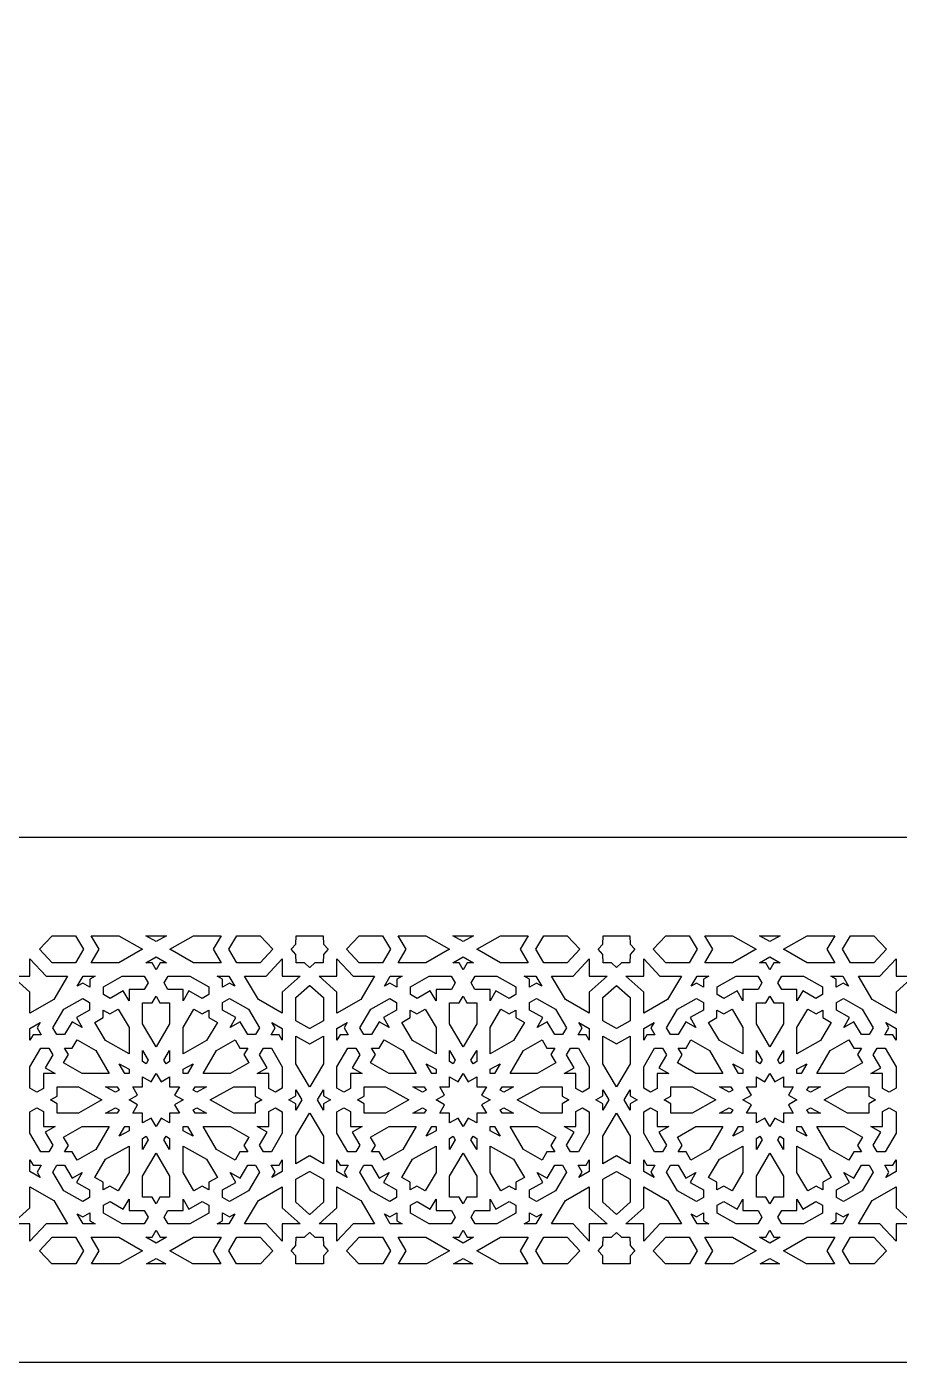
# Model space of a CAD drawing. Extents: x -500 to 500, y -400 to 400.
# Drawn here: x -273.2 to -7.3, y -400 to 7 of the extents above; entities that cross this region are included whole.
import ezdxf

# ---------------------------------------------------------------- set-up
doc = ezdxf.new("R2010")
doc.units = 0
doc.header["$MEASUREMENT"] = 0
doc.layers.add('LAYER_1', color=18, linetype='CONTINUOUS')

msp = doc.modelspace()

# ---------------------------------------------------------------- linework, layer by layer
at = {"layer": 'LAYER_1'}
for points in [[(-500, -400), (500, -400), (500, 400), (-500, 400)], [(340, -240), (340, 240), (-340, 240), (-340, -240)], [(-255.91, -274.12), (-258.33, -278.24), (-265.44, -278.24), (-269.27, -274.12), (-265.45, -270), (-258.33, -270)], [(-237.89, -274.12), (-245.16, -278.24), (-253.56, -278.24), (-251.14, -274.12), (-253.56, -270), (-245.14, -270)], [(-233.76, -271.77), (-236.88, -270), (-230.63, -270)], [(-216.37, -274.12), (-213.95, -278.24), (-222.35, -278.24), (-229.63, -274.12), (-222.37, -270), (-213.96, -270)], [(-198.24, -274.12), (-202.08, -278.24), (-209.18, -278.24), (-211.61, -274.12), (-209.19, -270), (-202.07, -270)], [(-182.78, -272.54), (-181.32, -274.12), (-182.78, -275.69), (-182.86, -278.24), (-185.38, -278.24), (-186.94, -279.64), (-186.99, -279.61), (-187.03, -279.64), (-188.59, -278.24), (-191.11, -278.24), (-191.19, -275.69), (-192.65, -274.12), (-191.19, -272.54), (-191.11, -270), (-182.86, -270)], [(-162.37, -274.12), (-164.79, -278.24), (-171.9, -278.24), (-175.73, -274.12), (-171.91, -270), (-164.79, -270)], [(-144.35, -274.12), (-151.62, -278.24), (-160.02, -278.24), (-157.6, -274.12), (-160.02, -270), (-151.6, -270)], [(-140.22, -271.77), (-143.34, -270), (-137.09, -270)], [(-122.83, -274.12), (-120.41, -278.24), (-128.81, -278.24), (-136.09, -274.12), (-128.83, -270), (-120.41, -270)], [(-104.7, -274.12), (-108.54, -278.24), (-115.64, -278.24), (-118.06, -274.12), (-115.65, -270), (-108.53, -270)], [(-89.32, -272.54), (-87.86, -274.12), (-89.32, -275.69), (-89.4, -278.24), (-91.92, -278.24), (-93.49, -279.64), (-95.05, -278.24), (-97.57, -278.24), (-97.65, -275.69), (-99.11, -274.12), (-97.65, -272.54), (-97.57, -270), (-89.4, -270)], [(-68.91, -274.12), (-71.33, -278.24), (-78.44, -278.24), (-82.27, -274.12), (-78.45, -270), (-71.33, -270)], [(-50.89, -274.12), (-58.16, -278.24), (-66.57, -278.24), (-64.14, -274.12), (-66.56, -270), (-58.14, -270)], [(-46.76, -271.77), (-49.89, -270), (-43.63, -270)], [(-29.38, -274.12), (-26.95, -278.24), (-35.35, -278.24), (-42.63, -274.12), (-35.37, -270), (-26.96, -270)], [(-11.24, -274.12), (-15.08, -278.24), (-22.18, -278.24), (-24.61, -274.12), (-22.19, -270), (-15.07, -270)], [(-230.61, -278.24), (-232.52, -278.24), (-233.76, -280.35), (-234.99, -278.24), (-236.9, -278.24), (-233.76, -276.46)], [(-137.07, -278.24), (-138.98, -278.24), (-140.22, -280.35), (-141.45, -278.24), (-143.36, -278.24), (-140.22, -276.46)], [(-43.61, -278.24), (-45.52, -278.24), (-46.76, -280.35), (-47.99, -278.24), (-49.91, -278.24), (-46.76, -276.46)], [(-267.26, -282.3), (-260.72, -282.3), (-264.92, -289.45), (-272.19, -293.57), (-272.19, -287.15), (-277.6, -282.3), (-272.19, -282.3), (-272.19, -276.99)], [(-195.32, -282.3), (-189.91, -282.3), (-195.32, -287.15), (-195.32, -293.57), (-202.6, -289.45), (-206.8, -282.3), (-200.25, -282.3), (-195.32, -276.99)], [(-173.72, -282.3), (-167.18, -282.3), (-171.38, -289.45), (-178.65, -293.57), (-178.65, -287.15), (-184.06, -282.3), (-178.65, -282.3), (-178.65, -276.99)], [(-101.78, -282.3), (-96.37, -282.3), (-101.78, -287.15), (-101.78, -293.57), (-109.05, -289.45), (-113.26, -282.3), (-106.71, -282.3), (-101.78, -276.99)], [(-80.26, -282.3), (-73.72, -282.3), (-77.92, -289.45), (-85.19, -293.57), (-85.19, -287.15), (-90.6, -282.3), (-85.19, -282.3), (-85.19, -276.99)], [(-8.32, -282.3), (-2.91, -282.3), (-8.32, -287.15), (-8.32, -293.57), (-15.6, -289.45), (-19.8, -282.3), (-13.26, -282.3), (-8.32, -276.99)], [(-253.97, -283.24), (-253.97, -285.67), (-256.11, -284.45), (-257.77, -285.39), (-255.95, -282.3), (-252.32, -282.3)], [(-236.19, -284.38), (-237.36, -286.36), (-242.01, -286.36), (-242.01, -289.81), (-243.77, -286.82), (-247.8, -289.1), (-249.81, -287.96), (-249.81, -285.56), (-244.06, -282.3), (-237.41, -282.3)], [(-217.7, -285.56), (-217.7, -287.96), (-219.72, -289.1), (-223.75, -286.82), (-225.51, -289.81), (-225.51, -286.36), (-230.16, -286.36), (-231.32, -284.38), (-230.1, -282.3), (-223.46, -282.3)], [(-209.75, -285.39), (-211.4, -284.45), (-213.54, -285.67), (-213.54, -283.24), (-215.2, -282.3), (-211.56, -282.3)], [(-160.43, -283.24), (-160.43, -285.67), (-162.57, -284.45), (-164.22, -285.39), (-162.41, -282.3), (-158.77, -282.3)], [(-142.65, -284.38), (-143.81, -286.36), (-148.47, -286.36), (-148.47, -289.81), (-150.23, -286.82), (-154.26, -289.1), (-156.27, -287.96), (-156.27, -285.56), (-150.52, -282.3), (-143.87, -282.3)], [(-124.16, -285.56), (-124.16, -287.96), (-126.18, -289.1), (-130.21, -286.82), (-131.96, -289.81), (-131.96, -286.36), (-136.62, -286.36), (-137.78, -284.38), (-136.56, -282.3), (-129.92, -282.3)], [(-116.21, -285.39), (-117.86, -284.45), (-120, -285.67), (-120, -283.24), (-121.66, -282.3), (-118.02, -282.3)], [(-66.97, -283.24), (-66.97, -285.67), (-69.11, -284.45), (-70.77, -285.39), (-68.95, -282.3), (-65.32, -282.3)], [(-49.19, -284.38), (-50.36, -286.36), (-55.01, -286.36), (-55.01, -289.81), (-56.77, -286.82), (-60.8, -289.1), (-62.81, -287.96), (-62.81, -285.56), (-57.06, -282.3), (-50.41, -282.3)], [(-30.7, -285.56), (-30.7, -287.96), (-32.72, -289.1), (-36.75, -286.82), (-38.51, -289.81), (-38.51, -286.36), (-43.16, -286.36), (-44.32, -284.38), (-43.1, -282.3), (-36.46, -282.3)], [(-22.75, -285.39), (-24.4, -284.45), (-26.54, -285.67), (-26.54, -283.24), (-28.2, -282.3), (-24.57, -282.3)], [(-232.58, -290.41), (-229.64, -290.41), (-229.64, -296.84), (-233.76, -303.85), (-237.88, -296.84), (-237.88, -290.41), (-234.94, -290.41), (-233.76, -288.41)], [(-182.78, -288.87), (-182.78, -295.96), (-186.9, -298.3), (-186.94, -298.28), (-186.99, -298.3), (-187.03, -298.28), (-187.07, -298.3), (-191.19, -295.96), (-191.19, -288.87), (-187.07, -285.17), (-187.03, -285.21), (-186.99, -285.17), (-186.94, -285.21), (-186.9, -285.17)], [(-139.04, -290.41), (-136.09, -290.41), (-136.09, -296.84), (-140.22, -303.85), (-144.34, -296.84), (-144.34, -290.41), (-141.4, -290.41), (-140.22, -288.41)], [(-89.32, -288.87), (-89.32, -295.96), (-93.44, -298.3), (-93.49, -298.28), (-93.53, -298.3), (-97.65, -295.96), (-97.65, -288.87), (-93.53, -285.17), (-93.49, -285.21), (-93.44, -285.17)], [(-45.58, -290.41), (-42.64, -290.41), (-42.64, -296.84), (-46.76, -303.85), (-50.88, -296.84), (-50.88, -290.41), (-47.94, -290.41), (-46.76, -288.41)], [(-254.03, -290.35), (-254.03, -292.64), (-258.06, -294.92), (-256.3, -297.92), (-259.34, -296.19), (-261.67, -300.15), (-264, -300.15), (-265.22, -298.07), (-261.89, -292.42), (-256.14, -289.15)], [(-242.01, -297.92), (-242.01, -306.02), (-249.14, -301.97), (-252.41, -296.41), (-249.87, -294.96), (-249.87, -292.65), (-247.83, -293.8), (-245.28, -292.36)], [(-219.69, -293.8), (-217.65, -292.65), (-217.65, -294.96), (-215.1, -296.41), (-218.37, -301.97), (-225.51, -306.02), (-225.51, -297.92), (-222.24, -292.36)], [(-205.62, -292.42), (-202.3, -298.07), (-203.52, -300.15), (-205.84, -300.15), (-208.17, -296.19), (-211.22, -297.92), (-209.46, -294.92), (-213.49, -292.64), (-213.49, -290.35), (-211.37, -289.15)], [(-160.49, -290.35), (-160.49, -292.64), (-164.51, -294.92), (-162.76, -297.92), (-165.8, -296.19), (-168.13, -300.15), (-170.46, -300.15), (-171.68, -298.07), (-168.35, -292.42), (-162.6, -289.15)], [(-148.47, -297.92), (-148.47, -306.02), (-155.6, -301.97), (-158.87, -296.41), (-156.33, -294.96), (-156.33, -292.65), (-154.28, -293.8), (-151.74, -292.36)], [(-126.15, -293.8), (-124.11, -292.65), (-124.11, -294.96), (-121.56, -296.41), (-124.83, -301.97), (-131.96, -306.02), (-131.96, -297.92), (-128.69, -292.36)], [(-112.08, -292.42), (-108.76, -298.07), (-109.98, -300.15), (-112.3, -300.15), (-114.63, -296.19), (-117.68, -297.92), (-115.92, -294.92), (-119.95, -292.64), (-119.95, -290.35), (-117.83, -289.15)], [(-67.03, -290.35), (-67.03, -292.64), (-71.06, -294.92), (-69.3, -297.92), (-72.34, -296.19), (-74.67, -300.15), (-77, -300.15), (-78.22, -298.07), (-74.9, -292.42), (-69.14, -289.15)], [(-55.01, -297.92), (-55.01, -306.02), (-62.15, -301.97), (-65.42, -296.41), (-62.87, -294.96), (-62.87, -292.65), (-60.83, -293.8), (-58.28, -292.36)], [(-32.69, -293.8), (-30.65, -292.65), (-30.65, -294.96), (-28.1, -296.41), (-31.37, -301.97), (-38.51, -306.02), (-38.51, -297.92), (-35.24, -292.36)], [(-18.62, -292.42), (-15.3, -298.07), (-16.52, -300.15), (-18.84, -300.15), (-21.17, -296.19), (-24.22, -297.92), (-22.46, -294.92), (-26.49, -292.64), (-26.49, -290.35), (-24.37, -289.15)], [(-270, -298.1), (-268.77, -300.2), (-271.24, -300.2), (-272.19, -301.83), (-272.19, -298.26), (-269.05, -296.47)], [(-195.32, -298.26), (-195.32, -301.83), (-196.28, -300.2), (-198.75, -300.2), (-197.51, -298.1), (-198.47, -296.47)], [(-176.46, -298.1), (-175.23, -300.2), (-177.7, -300.2), (-178.65, -301.83), (-178.65, -298.26), (-175.51, -296.47)], [(-101.78, -298.26), (-101.78, -301.83), (-102.73, -300.2), (-105.21, -300.2), (-103.97, -298.1), (-104.93, -296.47)], [(-83, -298.1), (-81.77, -300.2), (-84.24, -300.2), (-85.19, -301.83), (-85.19, -298.26), (-82.05, -296.47)], [(-8.32, -298.26), (-8.32, -301.83), (-9.28, -300.2), (-11.75, -300.2), (-10.51, -298.1), (-11.47, -296.47)], [(-182.78, -308.99), (-186.9, -316), (-186.94, -315.93), (-186.99, -316), (-187.03, -315.93), (-187.07, -316), (-191.19, -308.99), (-191.19, -300.65), (-187.07, -302.98), (-187.03, -302.96), (-186.99, -302.98), (-186.94, -302.96), (-186.9, -302.98), (-182.78, -300.65)], [(-89.32, -308.99), (-93.44, -316), (-93.49, -315.93), (-93.53, -316), (-97.65, -308.99), (-97.65, -300.65), (-93.53, -302.98), (-93.49, -302.96), (-93.44, -302.98), (-89.32, -300.65)], [(-265.27, -306.27), (-267.59, -310.22), (-264.55, -311.95), (-268.06, -311.95), (-268.06, -316.52), (-270.08, -317.67), (-272.19, -316.47), (-272.19, -309.94), (-268.87, -304.29), (-266.43, -304.29)], [(-252.17, -304.94), (-248.05, -311.95), (-256.29, -311.95), (-261.95, -308.74), (-260.48, -306.24), (-261.66, -304.23), (-259.3, -304.23), (-257.83, -301.73)], [(-236.14, -307.91), (-236.78, -308.99), (-237.88, -308.36), (-237.88, -304.95)], [(-229.64, -308.36), (-230.74, -308.99), (-231.37, -307.91), (-229.64, -304.95)], [(-208.21, -304.23), (-205.85, -304.23), (-207.03, -306.24), (-205.56, -308.74), (-211.23, -311.95), (-219.47, -311.95), (-215.35, -304.94), (-209.68, -301.73)], [(-195.32, -309.94), (-195.32, -316.47), (-197.43, -317.67), (-199.45, -316.52), (-199.45, -311.95), (-202.97, -311.95), (-199.92, -310.22), (-202.25, -306.27), (-201.08, -304.29), (-198.64, -304.29)], [(-171.73, -306.27), (-174.05, -310.22), (-171.01, -311.95), (-174.52, -311.95), (-174.52, -316.52), (-176.54, -317.67), (-178.65, -316.47), (-178.65, -309.94), (-175.33, -304.29), (-172.89, -304.29)], [(-158.63, -304.94), (-154.51, -311.95), (-162.75, -311.95), (-168.41, -308.74), (-166.94, -306.24), (-168.12, -304.23), (-165.76, -304.23), (-164.29, -301.73)], [(-142.6, -307.91), (-143.24, -308.99), (-144.34, -308.36), (-144.34, -304.95)], [(-136.09, -308.36), (-137.19, -308.99), (-137.83, -307.91), (-136.09, -304.95)], [(-114.67, -304.23), (-112.31, -304.23), (-113.49, -306.24), (-112.02, -308.74), (-117.68, -311.95), (-125.93, -311.95), (-121.81, -304.94), (-116.14, -301.73)], [(-101.78, -309.94), (-101.78, -316.47), (-103.89, -317.67), (-105.91, -316.52), (-105.91, -311.95), (-109.43, -311.95), (-106.38, -310.22), (-108.71, -306.27), (-107.54, -304.29), (-105.1, -304.29)], [(-78.27, -306.27), (-80.59, -310.22), (-77.55, -311.95), (-81.07, -311.95), (-81.07, -316.52), (-83.08, -317.67), (-85.19, -316.47), (-85.19, -309.94), (-81.87, -304.29), (-79.43, -304.29)], [(-65.17, -304.94), (-61.05, -311.95), (-69.29, -311.95), (-74.95, -308.74), (-73.48, -306.24), (-74.66, -304.23), (-72.3, -304.23), (-70.83, -301.73)], [(-49.14, -307.91), (-49.78, -308.99), (-50.88, -308.36), (-50.88, -304.95)], [(-42.64, -308.36), (-43.74, -308.99), (-44.37, -307.91), (-42.64, -304.95)], [(-21.21, -304.23), (-18.85, -304.23), (-20.03, -306.24), (-18.56, -308.74), (-24.23, -311.95), (-32.47, -311.95), (-28.35, -304.94), (-22.68, -301.73)], [(-8.32, -309.94), (-8.32, -316.47), (-10.44, -317.67), (-12.45, -316.52), (-12.45, -311.95), (-15.97, -311.95), (-12.92, -310.22), (-15.25, -306.27), (-14.08, -304.29), (-11.64, -304.29)], [(-242.01, -310.71), (-242.01, -311.95), (-243.28, -311.95), (-245.02, -309)], [(-224.23, -311.95), (-225.51, -311.95), (-225.51, -310.71), (-222.5, -309)], [(-148.47, -310.71), (-148.47, -311.95), (-149.74, -311.95), (-151.47, -309)], [(-130.69, -311.95), (-131.96, -311.95), (-131.96, -310.71), (-128.96, -309)], [(-55.01, -310.71), (-55.01, -311.95), (-56.28, -311.95), (-58.02, -309)], [(-37.24, -311.95), (-38.51, -311.95), (-38.51, -310.71), (-35.5, -309)], [(-232.25, -314.53), (-229.64, -313.05), (-229.64, -316.01), (-226.62, -316.01), (-228.13, -318.58), (-225.51, -320.06), (-228.13, -321.54), (-226.62, -324.11), (-229.64, -324.11), (-229.64, -327.07), (-232.25, -325.59), (-233.76, -328.15), (-235.27, -325.59), (-237.88, -327.07), (-237.88, -324.11), (-240.89, -324.11), (-239.39, -321.54), (-242, -320.06), (-239.39, -318.58), (-240.89, -316.01), (-237.88, -316.01), (-237.88, -313.05), (-235.27, -314.53), (-233.76, -311.96)], [(-138.71, -314.53), (-136.09, -313.05), (-136.09, -316.01), (-133.08, -316.01), (-134.59, -318.58), (-131.97, -320.06), (-134.59, -321.54), (-133.08, -324.11), (-136.09, -324.11), (-136.09, -327.07), (-138.71, -325.59), (-140.22, -328.15), (-141.73, -325.59), (-144.34, -327.07), (-144.34, -324.11), (-147.35, -324.11), (-145.85, -321.54), (-148.46, -320.06), (-145.85, -318.58), (-147.35, -316.01), (-144.34, -316.01), (-144.34, -313.05), (-141.73, -314.53), (-140.22, -311.96)], [(-45.25, -314.53), (-42.64, -313.05), (-42.64, -316.01), (-39.62, -316.01), (-41.13, -318.58), (-38.52, -320.06), (-41.13, -321.54), (-39.62, -324.11), (-42.64, -324.11), (-42.64, -327.07), (-45.25, -325.59), (-46.76, -328.15), (-48.27, -325.59), (-50.88, -327.07), (-50.88, -324.11), (-53.9, -324.11), (-52.39, -321.54), (-55, -320.06), (-52.39, -318.58), (-53.9, -316.01), (-50.88, -316.01), (-50.88, -313.05), (-48.27, -314.53), (-46.76, -311.96)], [(-250.26, -320.06), (-257.39, -324.11), (-263.93, -324.11), (-263.93, -321.22), (-265.98, -320.06), (-263.93, -318.9), (-263.93, -316.01), (-257.39, -316.01)], [(-245.03, -317.09), (-246.13, -317.72), (-249.14, -316.01), (-245.66, -316.01)], [(-221.39, -317.72), (-222.49, -317.09), (-221.85, -316.01), (-218.38, -316.01)], [(-203.58, -318.9), (-201.54, -320.06), (-203.58, -321.22), (-203.58, -324.11), (-210.12, -324.11), (-217.26, -320.06), (-210.12, -316.01), (-203.58, -316.01)], [(-189.37, -320.06), (-191.19, -323.15), (-191.19, -321.27), (-193.33, -320.06), (-191.19, -318.84), (-191.19, -316.97)], [(-182.78, -318.84), (-180.64, -320.06), (-182.78, -321.27), (-182.78, -323.15), (-184.6, -320.06), (-182.78, -316.97)], [(-156.72, -320.06), (-163.85, -324.11), (-170.39, -324.11), (-170.39, -321.22), (-172.43, -320.06), (-170.39, -318.9), (-170.39, -316.01), (-163.85, -316.01)], [(-151.49, -317.09), (-152.59, -317.72), (-155.59, -316.01), (-152.12, -316.01)], [(-127.84, -317.72), (-128.95, -317.09), (-128.31, -316.01), (-124.84, -316.01)], [(-110.04, -318.9), (-108, -320.06), (-110.04, -321.22), (-110.04, -324.11), (-116.58, -324.11), (-123.71, -320.06), (-116.58, -316.01), (-110.04, -316.01)], [(-95.83, -320.06), (-97.65, -323.15), (-97.65, -321.27), (-99.79, -320.06), (-97.65, -318.84), (-97.65, -316.97)], [(-89.32, -318.84), (-87.18, -320.06), (-89.32, -321.27), (-89.32, -323.15), (-91.14, -320.06), (-89.32, -316.97)], [(-63.26, -320.06), (-70.4, -324.11), (-76.94, -324.11), (-76.94, -321.22), (-78.98, -320.06), (-76.94, -318.9), (-76.94, -316.01), (-70.4, -316.01)], [(-58.03, -317.09), (-59.13, -317.72), (-62.14, -316.01), (-58.66, -316.01)], [(-34.39, -317.72), (-35.49, -317.09), (-34.85, -316.01), (-31.38, -316.01)], [(-16.58, -318.9), (-14.54, -320.06), (-16.58, -321.22), (-16.58, -324.11), (-23.12, -324.11), (-30.26, -320.06), (-23.12, -316.01), (-16.58, -316.01)], [(-268.06, -323.59), (-268.06, -328.16), (-264.55, -328.16), (-267.59, -329.89), (-265.27, -333.85), (-266.43, -335.83), (-268.87, -335.83), (-272.19, -330.18), (-272.19, -323.65), (-270.08, -322.45)], [(-245.03, -323.03), (-245.66, -324.11), (-249.14, -324.11), (-246.13, -322.4)], [(-218.38, -324.11), (-221.85, -324.11), (-222.49, -323.03), (-221.39, -322.4)], [(-195.32, -323.65), (-195.32, -330.18), (-198.64, -335.83), (-201.08, -335.83), (-202.25, -333.85), (-199.92, -329.89), (-202.97, -328.16), (-199.45, -328.16), (-199.45, -323.59), (-197.43, -322.45)], [(-182.78, -331.12), (-182.78, -339.47), (-186.9, -337.13), (-186.94, -337.15), (-186.99, -337.13), (-187.03, -337.15), (-187.07, -337.13), (-191.19, -339.47), (-191.19, -331.12), (-187.07, -324.11), (-187.03, -324.18), (-186.99, -324.11), (-186.94, -324.18), (-186.9, -324.11)], [(-174.52, -323.59), (-174.52, -328.16), (-171.01, -328.16), (-174.05, -329.89), (-171.73, -333.85), (-172.89, -335.83), (-175.33, -335.83), (-178.65, -330.18), (-178.65, -323.65), (-176.54, -322.45)], [(-151.49, -323.03), (-152.12, -324.11), (-155.59, -324.11), (-152.59, -322.4)], [(-124.84, -324.11), (-128.31, -324.11), (-128.95, -323.03), (-127.84, -322.4)], [(-101.78, -323.65), (-101.78, -330.18), (-105.1, -335.83), (-107.54, -335.83), (-108.71, -333.85), (-106.38, -329.89), (-109.43, -328.16), (-105.91, -328.16), (-105.91, -323.59), (-103.89, -322.45)], [(-89.32, -331.12), (-89.32, -339.47), (-93.44, -337.13), (-93.49, -337.15), (-93.53, -337.13), (-97.65, -339.47), (-97.65, -331.12), (-93.53, -324.11), (-93.49, -324.18), (-93.44, -324.11)], [(-81.07, -323.59), (-81.07, -328.16), (-77.55, -328.16), (-80.59, -329.89), (-78.27, -333.85), (-79.43, -335.83), (-81.87, -335.83), (-85.19, -330.18), (-85.19, -323.65), (-83.08, -322.45)], [(-58.03, -323.03), (-58.66, -324.11), (-62.14, -324.11), (-59.13, -322.4)], [(-31.38, -324.11), (-34.85, -324.11), (-35.49, -323.03), (-34.39, -322.4)], [(-8.32, -323.65), (-8.32, -330.18), (-11.64, -335.83), (-14.08, -335.83), (-15.25, -333.85), (-12.92, -329.89), (-15.97, -328.16), (-12.45, -328.16), (-12.45, -323.59), (-10.44, -322.45)], [(-252.17, -335.17), (-257.83, -338.39), (-259.3, -335.88), (-261.66, -335.88), (-260.48, -333.88), (-261.95, -331.38), (-256.29, -328.16), (-248.05, -328.16)], [(-242.01, -329.41), (-245.02, -331.12), (-243.28, -328.16), (-242.01, -328.16)], [(-222.5, -331.12), (-225.51, -329.41), (-225.51, -328.16), (-224.23, -328.16)], [(-205.56, -331.38), (-207.03, -333.88), (-205.85, -335.88), (-208.21, -335.88), (-209.68, -338.39), (-215.35, -335.17), (-219.47, -328.16), (-211.23, -328.16)], [(-158.63, -335.17), (-164.29, -338.39), (-165.76, -335.88), (-168.12, -335.88), (-166.94, -333.88), (-168.41, -331.38), (-162.75, -328.16), (-154.51, -328.16)], [(-148.47, -329.41), (-151.47, -331.12), (-149.74, -328.16), (-148.47, -328.16)], [(-128.96, -331.12), (-131.96, -329.41), (-131.96, -328.16), (-130.69, -328.16)], [(-112.02, -331.38), (-113.49, -333.88), (-112.31, -335.88), (-114.67, -335.88), (-116.14, -338.39), (-121.81, -335.17), (-125.93, -328.16), (-117.68, -328.16)], [(-65.17, -335.17), (-70.83, -338.39), (-72.3, -335.88), (-74.66, -335.88), (-73.48, -333.88), (-74.95, -331.38), (-69.29, -328.16), (-61.05, -328.16)], [(-55.01, -329.41), (-58.02, -331.12), (-56.28, -328.16), (-55.01, -328.16)], [(-35.5, -331.12), (-38.51, -329.41), (-38.51, -328.16), (-37.24, -328.16)], [(-18.56, -331.38), (-20.03, -333.88), (-18.85, -335.88), (-21.21, -335.88), (-22.68, -338.39), (-28.35, -335.17), (-32.47, -328.16), (-24.23, -328.16)], [(-236.14, -332.21), (-237.88, -335.16), (-237.88, -331.75), (-236.78, -331.13)], [(-229.64, -331.75), (-229.64, -335.16), (-231.37, -332.21), (-230.74, -331.13)], [(-142.6, -332.21), (-144.34, -335.16), (-144.34, -331.75), (-143.24, -331.13)], [(-136.09, -331.75), (-136.09, -335.16), (-137.83, -332.21), (-137.19, -331.13)], [(-49.14, -332.21), (-50.88, -335.16), (-50.88, -331.75), (-49.78, -331.13)], [(-42.64, -331.75), (-42.64, -335.16), (-44.37, -332.21), (-43.74, -331.13)], [(-242.01, -342.19), (-245.28, -347.76), (-247.83, -346.31), (-249.87, -347.47), (-249.87, -345.15), (-252.41, -343.71), (-249.14, -338.14), (-242.01, -334.1)], [(-229.64, -343.28), (-229.64, -349.7), (-232.58, -349.7), (-233.76, -351.71), (-234.94, -349.7), (-237.88, -349.7), (-237.88, -343.28), (-233.76, -336.27)], [(-218.37, -338.14), (-215.1, -343.71), (-217.65, -345.15), (-217.65, -347.47), (-219.69, -346.31), (-222.24, -347.76), (-225.51, -342.19), (-225.51, -334.1)], [(-148.47, -342.19), (-151.74, -347.76), (-154.28, -346.31), (-156.33, -347.47), (-156.33, -345.15), (-158.87, -343.71), (-155.6, -338.14), (-148.47, -334.1)], [(-136.09, -343.28), (-136.09, -349.7), (-139.04, -349.7), (-140.22, -351.71), (-141.4, -349.7), (-144.34, -349.7), (-144.34, -343.28), (-140.22, -336.27)], [(-124.83, -338.14), (-121.56, -343.71), (-124.11, -345.15), (-124.11, -347.47), (-126.15, -346.31), (-128.69, -347.76), (-131.96, -342.19), (-131.96, -334.1)], [(-55.01, -342.19), (-58.28, -347.76), (-60.83, -346.31), (-62.87, -347.47), (-62.87, -345.15), (-65.42, -343.71), (-62.15, -338.14), (-55.01, -334.1)], [(-42.64, -343.28), (-42.64, -349.7), (-45.58, -349.7), (-46.76, -351.71), (-47.94, -349.7), (-50.88, -349.7), (-50.88, -343.28), (-46.76, -336.27)], [(-31.37, -338.14), (-28.1, -343.71), (-30.65, -345.15), (-30.65, -347.47), (-32.69, -346.31), (-35.24, -347.76), (-38.51, -342.19), (-38.51, -334.1)], [(-271.24, -339.91), (-268.77, -339.91), (-270, -342.02), (-269.05, -343.64), (-272.19, -341.86), (-272.19, -338.29)], [(-259.34, -343.93), (-256.3, -342.2), (-258.06, -345.19), (-254.03, -347.48), (-254.03, -349.76), (-256.14, -350.96), (-261.89, -347.7), (-265.22, -342.05), (-264, -339.97), (-261.67, -339.97)], [(-202.3, -342.05), (-205.62, -347.7), (-211.37, -350.96), (-213.49, -349.76), (-213.49, -347.48), (-209.46, -345.19), (-211.22, -342.2), (-208.17, -343.93), (-205.84, -339.97), (-203.52, -339.97)], [(-195.32, -341.86), (-198.47, -343.64), (-197.51, -342.02), (-198.75, -339.91), (-196.28, -339.91), (-195.32, -338.29)], [(-182.78, -344.15), (-182.78, -351.25), (-186.9, -354.94), (-186.94, -354.91), (-186.99, -354.94), (-187.03, -354.91), (-187.07, -354.94), (-191.19, -351.25), (-191.19, -344.15), (-187.07, -341.82), (-187.03, -341.84), (-186.99, -341.82), (-186.94, -341.84), (-186.9, -341.82)], [(-177.7, -339.91), (-175.23, -339.91), (-176.46, -342.02), (-175.51, -343.64), (-178.65, -341.86), (-178.65, -338.29)], [(-165.8, -343.93), (-162.76, -342.2), (-164.51, -345.19), (-160.49, -347.48), (-160.49, -349.76), (-162.6, -350.96), (-168.35, -347.7), (-171.68, -342.05), (-170.46, -339.97), (-168.13, -339.97)], [(-108.76, -342.05), (-112.08, -347.7), (-117.83, -350.96), (-119.95, -349.76), (-119.95, -347.48), (-115.92, -345.19), (-117.68, -342.2), (-114.63, -343.93), (-112.3, -339.97), (-109.98, -339.97)], [(-101.78, -341.86), (-104.93, -343.64), (-103.97, -342.02), (-105.21, -339.91), (-102.73, -339.91), (-101.78, -338.29)], [(-89.32, -344.15), (-89.32, -351.25), (-93.44, -354.94), (-93.49, -354.91), (-93.53, -354.94), (-97.65, -351.25), (-97.65, -344.15), (-93.53, -341.82), (-93.49, -341.84), (-93.44, -341.82)], [(-84.24, -339.91), (-81.77, -339.91), (-83, -342.02), (-82.05, -343.64), (-85.19, -341.86), (-85.19, -338.29)], [(-72.34, -343.93), (-69.3, -342.2), (-71.06, -345.19), (-67.03, -347.48), (-67.03, -349.76), (-69.14, -350.96), (-74.9, -347.7), (-78.22, -342.05), (-77, -339.97), (-74.67, -339.97)], [(-15.3, -342.05), (-18.62, -347.7), (-24.37, -350.96), (-26.49, -349.76), (-26.49, -347.48), (-22.46, -345.19), (-24.22, -342.2), (-21.17, -343.93), (-18.84, -339.97), (-16.52, -339.97)], [(-8.32, -341.86), (-11.47, -343.64), (-10.51, -342.02), (-11.75, -339.91), (-9.28, -339.91), (-8.32, -338.29)], [(-264.92, -350.67), (-260.72, -357.81), (-267.26, -357.81), (-272.19, -363.13), (-272.19, -357.81), (-277.6, -357.81), (-272.19, -352.97), (-272.19, -346.54)], [(-195.32, -352.97), (-189.91, -357.81), (-195.32, -357.81), (-195.32, -363.13), (-200.25, -357.81), (-206.8, -357.81), (-202.6, -350.67), (-195.32, -346.54)], [(-171.38, -350.67), (-167.18, -357.81), (-173.72, -357.81), (-178.65, -363.13), (-178.65, -357.81), (-184.06, -357.81), (-178.65, -352.97), (-178.65, -346.54)], [(-101.78, -352.97), (-96.37, -357.81), (-101.78, -357.81), (-101.78, -363.13), (-106.71, -357.81), (-113.26, -357.81), (-109.05, -350.67), (-101.78, -346.54)], [(-77.92, -350.67), (-73.72, -357.81), (-80.26, -357.81), (-85.19, -363.13), (-85.19, -357.81), (-90.6, -357.81), (-85.19, -352.97), (-85.19, -346.54)], [(-8.32, -352.97), (-2.91, -357.81), (-8.32, -357.81), (-8.32, -363.13), (-13.26, -357.81), (-19.8, -357.81), (-15.6, -350.67), (-8.32, -346.54)], [(-242.01, -353.76), (-237.36, -353.76), (-236.19, -355.74), (-237.41, -357.82), (-244.06, -357.82), (-249.81, -354.55), (-249.81, -352.15), (-247.8, -351.01), (-243.77, -353.3), (-242.01, -350.3)], [(-223.75, -353.3), (-219.72, -351.01), (-217.7, -352.15), (-217.7, -354.55), (-223.46, -357.82), (-230.1, -357.82), (-231.32, -355.74), (-230.16, -353.76), (-225.51, -353.76), (-225.51, -350.3)], [(-148.47, -353.76), (-143.81, -353.76), (-142.65, -355.74), (-143.87, -357.82), (-150.52, -357.82), (-156.27, -354.55), (-156.27, -352.15), (-154.26, -351.01), (-150.23, -353.3), (-148.47, -350.3)], [(-130.21, -353.3), (-126.18, -351.01), (-124.16, -352.15), (-124.16, -354.55), (-129.92, -357.82), (-136.56, -357.82), (-137.78, -355.74), (-136.62, -353.76), (-131.96, -353.76), (-131.96, -350.3)], [(-55.01, -353.76), (-50.36, -353.76), (-49.19, -355.74), (-50.41, -357.82), (-57.06, -357.82), (-62.81, -354.55), (-62.81, -352.15), (-60.8, -351.01), (-56.77, -353.3), (-55.01, -350.3)], [(-36.75, -353.3), (-32.72, -351.01), (-30.7, -352.15), (-30.7, -354.55), (-36.46, -357.82), (-43.1, -357.82), (-44.32, -355.74), (-43.16, -353.76), (-38.51, -353.76), (-38.51, -350.3)], [(-253.97, -356.88), (-252.32, -357.81), (-255.95, -357.81), (-257.77, -354.72), (-256.11, -355.66), (-253.97, -354.45)], [(-211.4, -355.66), (-209.75, -354.72), (-211.56, -357.81), (-215.2, -357.81), (-213.54, -356.88), (-213.54, -354.45)], [(-160.43, -356.88), (-158.77, -357.81), (-162.41, -357.81), (-164.22, -354.72), (-162.57, -355.66), (-160.43, -354.45)], [(-117.86, -355.66), (-116.21, -354.72), (-118.02, -357.81), (-121.66, -357.81), (-120, -356.88), (-120, -354.45)], [(-66.97, -356.88), (-65.32, -357.81), (-68.95, -357.81), (-70.77, -354.72), (-69.11, -355.66), (-66.97, -354.45)], [(-24.4, -355.66), (-22.75, -354.72), (-24.57, -357.81), (-28.2, -357.81), (-26.54, -356.88), (-26.54, -354.45)], [(-255.91, -366), (-258.26, -370), (-265.55, -370), (-269.27, -366), (-265.44, -361.87), (-258.33, -361.87)], [(-237.89, -366), (-244.95, -370), (-253.49, -370), (-251.14, -366), (-253.56, -361.87), (-245.16, -361.87)], [(-232.52, -361.87), (-230.61, -361.87), (-233.76, -363.66), (-236.9, -361.87), (-234.99, -361.87), (-233.76, -359.77)], [(-216.37, -366), (-214.02, -370), (-222.57, -370), (-229.63, -366), (-222.35, -361.87), (-213.95, -361.87)], [(-198.24, -366), (-201.96, -370), (-209.25, -370), (-211.61, -366), (-209.18, -361.87), (-202.08, -361.87)], [(-185.38, -361.87), (-182.86, -361.87), (-182.78, -364.42), (-181.32, -366), (-182.78, -367.57), (-182.78, -370), (-191.19, -370), (-191.19, -367.57), (-192.65, -366), (-191.19, -364.42), (-191.11, -361.87), (-188.59, -361.87), (-187.03, -360.47), (-186.99, -360.51), (-186.94, -360.47)], [(-162.37, -366), (-164.72, -370), (-172.01, -370), (-175.73, -366), (-171.9, -361.87), (-164.79, -361.87)], [(-144.35, -366), (-151.4, -370), (-159.95, -370), (-157.6, -366), (-160.02, -361.87), (-151.62, -361.87)], [(-138.98, -361.87), (-137.07, -361.87), (-140.22, -363.66), (-143.36, -361.87), (-141.45, -361.87), (-140.22, -359.77)], [(-122.83, -366), (-120.48, -370), (-129.03, -370), (-136.09, -366), (-128.81, -361.87), (-120.41, -361.87)], [(-104.7, -366), (-108.42, -370), (-115.71, -370), (-118.06, -366), (-115.64, -361.87), (-108.54, -361.87)], [(-91.92, -361.87), (-89.4, -361.87), (-89.32, -364.42), (-87.86, -366), (-89.32, -367.57), (-89.32, -370), (-97.65, -370), (-97.65, -367.57), (-99.11, -366), (-97.65, -364.42), (-97.57, -361.87), (-95.05, -361.87), (-93.49, -360.47)], [(-68.91, -366), (-71.26, -370), (-78.55, -370), (-82.27, -366), (-78.44, -361.87), (-71.33, -361.87)], [(-50.89, -366), (-57.95, -370), (-66.49, -370), (-64.14, -366), (-66.57, -361.87), (-58.16, -361.87)], [(-45.52, -361.87), (-43.61, -361.87), (-46.76, -363.66), (-49.91, -361.87), (-47.99, -361.87), (-46.76, -359.77)], [(-29.38, -366), (-27.02, -370), (-35.57, -370), (-42.63, -366), (-35.35, -361.87), (-26.95, -361.87)], [(-11.24, -366), (-14.96, -370), (-22.25, -370), (-24.61, -366), (-22.18, -361.87), (-15.08, -361.87)], [(-230.83, -370), (-236.69, -370), (-233.76, -368.34)], [(-137.29, -370), (-143.15, -370), (-140.22, -368.34)], [(-43.83, -370), (-49.69, -370), (-46.76, -368.34)]]:
    msp.add_lwpolyline(points, close=True, dxfattribs=at)

doc.saveas('drawing.dxf')
